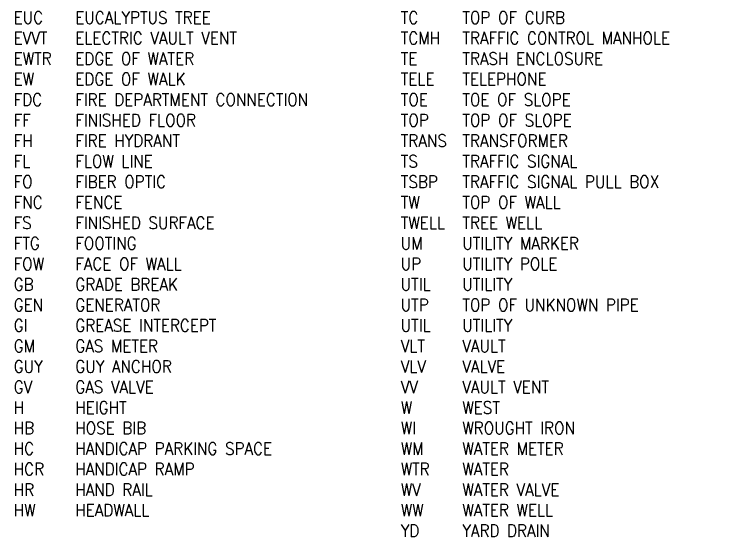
# Model space of a CAD drawing. Extents: x -0.9 to 15.3, y -17 to 0.
# Drawn here: x 3.56 to 9.3, y -12.68 to -8.44 of the extents above; entities that cross this region are included whole.
import ezdxf

# ---------------------------------------------------------------- set-up
doc = ezdxf.new("R2010")
doc.units = 0
doc.header["$MEASUREMENT"] = 0
doc.layers.add('VM-TTLB-ANNO', color=81, linetype='CONTINUOUS')
doc.styles.add('RomanS', font='romans.shx', dxfattribs={"width": 0.9})

msp = doc.modelspace()

# ---------------------------------------------------------------- texts
at = {"layer": 'VM-TTLB-ANNO', "char_height": 0.1, "width": 6.5, "attachment_point": 1, "style": 'RomanS'}
for s, insert in [('\\pxt5;AC^IASPHALTIC CONCRETE\\PAT^IAERIAL TARGET\\PAWN^IAWNING OR CANOPY\\PBCA^IBACK OF ASPHALT CURB\\PBC^IBACK OF CURB\\PBDC^IBUILDING CORNER\\PBDF^IBUILDING FACE\\PBFP^IBACK-FLOW PREVENTER\\PBLK^IBLOCK\\PBM^IBENCH MARK\\PETOE^ITOE OF EROSION\\PETOP^ITOP OF EROSION\\PBOV^IBLOW-OFF VALVE\\PCATV^ICABLE TELEVISION\\PCB^ICATCH BASIN\\PCL^ICENTERLINE\\PCLF^ICHAIN LINK FENCE\\PCHD^ICORRUGATED HIGH DENSITY PIPE\\PCI^ICURB INLET\\PCLM^ICOLUMN\\PCMP^ICORRUGATED METAL PIPE\\PCOMM^ICOMMUNICATIONS\\PCONC^ICONCRETE\\PCPB^ICOMMUNICATIONS PULL BOX\\PCRB^IBACK OF ROLLED CURB\\PCRN^ICROWN OF ROADWAY\\PCTS^ICATHODIC TEST STATION\\PCV^ICONTROL VALVE\\P%%C^IDIAMETER\\PDAY^IDAYLIGHT\\PDI^IDROP INLET/DRAIN INLET\\PDISH^ISATELLITE DISH\\PDO^IDRAIN OUTLET\\PDRIP^ITREE DRIP LINE\\PDWY^IDRIVEWAY\\PBRK^IEDGE OF BRICK PAVING\\PE^IEAST\\PEC^IEDGE OF CONCRETE\\PECAB^IELECTRIC CABINET\\PED^IEDGE OF DITCH\\PEG^IEXISTING GRADE\\PEM^IELECTRIC METER\\PEMH^IELECTRIC MANHOLE\\PEP^IEDGE OF PAVEMENT\\PELEC^IELECTRIC\\PEPB^IELECTRIC PULL BOX\\PEPED^IELECTRIC PEDESTAL\\PETOP^ITOP OF EROSION\\PSTN^IEDGE OF STONE PAVING\\PEUC^IEUCALYPTUS TREE\\PEVVT^IELECTRIC VAULT VENT\\PEWTR^IEDGE OF WATER\\PEW^IEDGE OF WALK\\PFDC^IFIRE DEPARTMENT CONNECTION\\PFF^IFINISHED FLOOR\\PFH^IFIRE HYDRANT\\PFL^IFLOW LINE\\PFO^IFIBER OPTIC\\PFNC^IFENCE\\PFS^IFINISHED SURFACE\\PFTG^IFOOTING\\PFOW^IFACE OF WALL\\PGB^IGRADE BREAK\\PGEN^IGENERATOR\\PGI^IGREASE INTERCEPT\\PGM^IGAS METER\\PGUY^IGUY ANCHOR\\PGV^IGAS VALVE\\PH^IHEIGHT\\PHB^IHOSE BIB\\PHC^IHANDICAP PARKING SPACE\\PHCR^IHANDICAP RAMP\\PHR^IHAND RAIL\\PHW^IHEADWALL', (3.552840344135177, -0.2482246399086502)), ('\\pxt5;ICV^IIRRIGATION CONTROL VALVE\\PINV^IINVERT ELEVATION\\PJBX^IJUNCTION BOX\\PL^ILENGTH\\PLHP^ILOCAL HIGH POINT\\PLIP^ILIP OF GUTTER\\PLLP^ILOCAL LOW POINT\\PLL^ILANDSCAPE LIGHT\\PMH^IMANHOLE\\PMOW^IMOW STRIP\\PMTR^IMETER\\PN^INORTH\\PNE^INORTHEAST\\PNW^INORTHWEST\\POH^IOVERHEAD OR OVERHANG\\POMW^IOBSERVATION MONITORING WELL\\PPAD^ICONCRETE PAD\\PPBX^IPULL BOX\\PPED^IPEDESTRIAN\\PPID^IPHOTO ID - FOR AERIAL TARGET\\PPIV^IPOST INDICATOR VALVE\\PPL^IPROPERTY LINE\\PPLTR^IPLANTER WALL/AREA\\PPP^IPOWER POLE\\PPRK^IPARKING\\PRCA^IREINFORCED CONCRETE ARCH\\PRCB^IREINFORCED CONCRETE BOX\\PRCE^IREINFORCED CONCRETE ELLIPTICAL\\PRCP^IREINFORCED CONCRETE PIPE\\PRD^IROOF DRAIN\\PREG^IREGULATOR UNIT\\PRRP^IEDGE OF RIP RAP\\PRSR^IUTILITY RISER\\PRW^IRECLAIMED WATER\\PRWB^IRETAINING WALL BOTTOM\\PRWT^IRETAINING WALL TOP\\PS^ISOUTH\\PSCO^ISEWER CLEANOUT\\PSD^ISTORM DRAIN\\PSDCO^ISTORM DRAIN CLEANOUT\\PSDVV^ISTORM DRAIN VAULT VENT\\PSE^ISOUTHEAST\\PSIG^ISIGNAL\\PSL^ISTREET LIGHT\\PSPB^ISTREET LIGHT PULL BOX\\PSS^ISANITARY SEWER\\PSW^ISOUTHWEST\\PS/W^ISIDEWALK\\PSWC^ISIDEWALK CULVERT\\PTC^ITOP OF CURB\\PTCMH^ITRAFFIC CONTROL MANHOLE\\PTE^ITRASH ENCLOSURE\\PTELE^ITELEPHONE\\PTOE^ITOE OF SLOPE\\PTOP^ITOP OF SLOPE\\PTRANS^ITRANSFORMER\\PTS^ITRAFFIC SIGNAL\\PTSBP^ITRAFFIC SIGNAL PULL BOX\\PTW^ITOP OF WALL\\PTWELL^ITREE WELL\\PUM^IUTILITY MARKER\\PUP^IUTILITY POLE\\PUTIL^IUTILITY\\PUTP^ITOP OF UNKNOWN PIPE\\PUTIL^IUTILITY\\PVLT^IVAULT\\PVLV^IVALVE\\PVV^IVAULT VENT\\PW^IWEST\\PWI^IWROUGHT IRON\\PWM^IWATER METER\\PWTR^IWATER\\PWV^IWATER VALVE\\PWW^IWATER WELL\\PYD^IYARD DRAIN', (6.693936144541397, -0.2482246399086502))]:
    msp.add_mtext(s, dxfattribs=dict(at, insert=insert))

doc.saveas('drawing.dxf')
